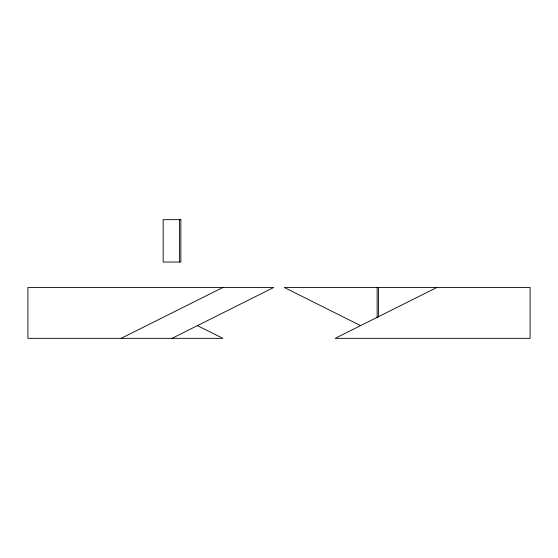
<?xml version="1.0" encoding="UTF-8"?>
<svg xmlns="http://www.w3.org/2000/svg" width="558" height="558" viewBox="0 0 558 558"><rect width="100%" height="100%" fill="white"/><g stroke="black" fill="none" stroke-linecap="round" stroke-linejoin="round"><path stroke-width="0.84" d="M121.149 338.343L222.879 287.475M172.01 338.343L273.741 287.475L27.9 287.475L27.9 338.343L222.879 338.343L197.253 325.53M436.851 287.475L335.121 338.343L530.1 338.343L530.1 287.475L284.259 287.475L360.363 325.53M378.596 287.475L378.596 316.958M377.138 287.475L377.138 317.823M179.404 219.657L179.404 262.044M180.862 219.657L163.159 219.657L163.159 262.044L180.862 262.044L180.862 219.657"/></g></svg>
